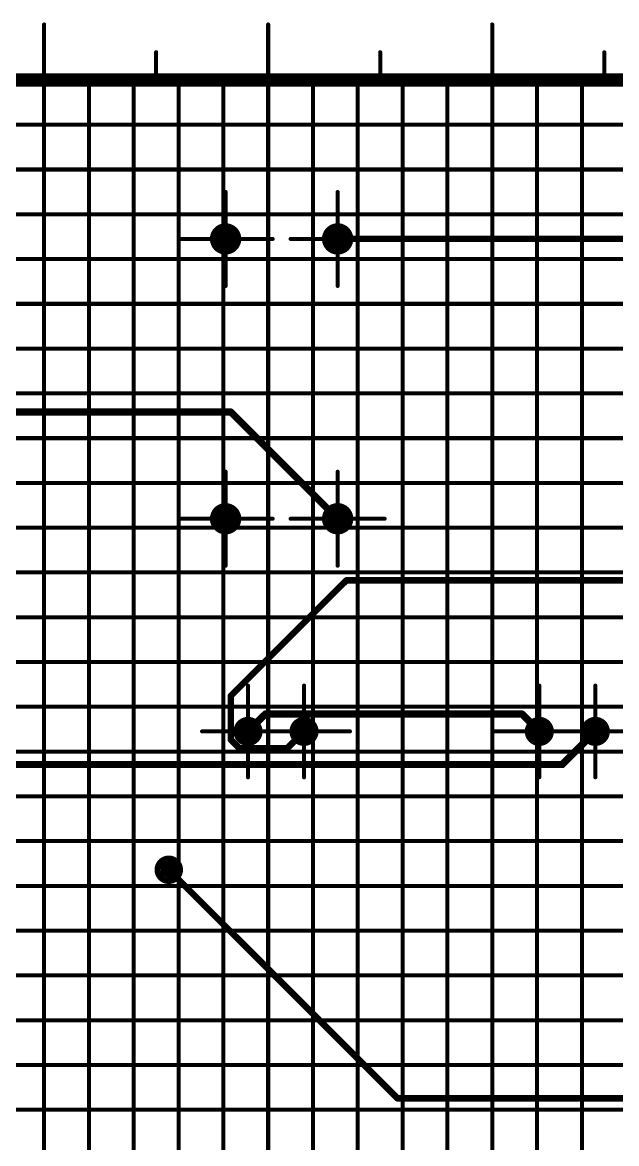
# Model space of a CAD drawing. Header units: millimetres. Extents: x 57 to 898, y 51 to 645.
# Drawn here: x 688.1 to 714.6, y 469.9 to 520 of the extents above; entities that cross this region are included whole.
import ezdxf

# ---------------------------------------------------------------- set-up
doc = ezdxf.new("R2010")
doc.units = ezdxf.units.MM
for name, color, linetype in [('Mechanical11', 56, 'Continuous'), ('Mechanical12', 56, 'Continuous'), ('Mechanical7', 56, 'Continuous'), ('Mechanical9', 56, 'Continuous')]:
    doc.layers.add(name, color=color, linetype=linetype)

msp = doc.modelspace()

# ---------------------------------------------------------------- linework, layer by layer
at = {"layer": 'Mechanical11', "color": 7}
for p, q in [((697.088, 510.4), (697.057, 510.323)), ((697.057, 510.323), (697.165, 510.323)), ((697.165, 510.432), (697.088, 510.4)), ((697.241, 510.4), (697.165, 510.432)), ((697.165, 510.432), (697.165, 510.323)), ((697.165, 510.323), (697.165, 510.432)), ((697.165, 510.323), (697.273, 510.323)), ((697.273, 510.323), (697.241, 510.4)), ((702.088, 510.4), (702.056, 510.323)), ((702.056, 510.323), (702.165, 510.323)), ((702.165, 510.432), (702.088, 510.4)), ((702.241, 510.4), (702.165, 510.432)), ((702.165, 510.432), (702.165, 510.323)), ((702.165, 510.323), (702.165, 510.432)), ((702.165, 510.323), (702.273, 510.323)), ((702.273, 510.323), (702.241, 510.4)), ((697.088, 497.9), (697.057, 497.823)), ((697.057, 497.823), (697.165, 497.823)), ((697.165, 497.932), (697.088, 497.9)), ((697.241, 497.9), (697.165, 497.932)), ((697.165, 497.932), (697.165, 497.823)), ((697.165, 497.823), (697.165, 497.932)), ((697.165, 497.823), (697.273, 497.823)), ((697.273, 497.823), (697.241, 497.9)), ((702.088, 497.9), (702.056, 497.823)), ((702.056, 497.823), (702.165, 497.823)), ((702.165, 497.932), (702.088, 497.9)), ((702.241, 497.9), (702.165, 497.932)), ((702.165, 497.932), (702.165, 497.823)), ((702.165, 497.823), (702.165, 497.932)), ((702.165, 497.823), (702.273, 497.823)), ((702.273, 497.823), (702.241, 497.9)), ((698.126, 488.362), (698.111, 488.323)), ((698.111, 488.323), (698.165, 488.323)), ((698.165, 488.377), (698.126, 488.362)), ((698.203, 488.362), (698.165, 488.377)), ((698.165, 488.377), (698.165, 488.323)), ((698.165, 488.323), (698.165, 488.377)), ((698.165, 488.323), (698.219, 488.323)), ((698.165, 488.323), (698.165, 488.269)), ((698.219, 488.323), (698.165, 488.323)), ((698.165, 488.269), (698.203, 488.285)), ((698.219, 488.323), (698.203, 488.362)), ((698.203, 488.285), (698.219, 488.323)), ((700.626, 488.362), (700.611, 488.323)), ((700.611, 488.323), (700.665, 488.323)), ((700.665, 488.377), (700.626, 488.362)), ((700.703, 488.362), (700.665, 488.377)), ((700.665, 488.377), (700.665, 488.323)), ((700.665, 488.323), (700.665, 488.377)), ((700.665, 488.323), (700.719, 488.323)), ((700.665, 488.323), (700.665, 488.269)), ((700.719, 488.323), (700.665, 488.323)), ((700.665, 488.269), (700.703, 488.285)), ((700.719, 488.323), (700.703, 488.362)), ((700.703, 488.285), (700.719, 488.323)), ((711.127, 488.362), (711.111, 488.323)), ((711.111, 488.323), (711.165, 488.323)), ((711.165, 488.377), (711.127, 488.362)), ((711.203, 488.362), (711.165, 488.377)), ((711.165, 488.377), (711.165, 488.323)), ((711.165, 488.323), (711.165, 488.377)), ((711.165, 488.323), (711.219, 488.323)), ((711.165, 488.323), (711.165, 488.269)), ((711.219, 488.323), (711.165, 488.323)), ((711.165, 488.269), (711.203, 488.285)), ((711.219, 488.323), (711.203, 488.362)), ((711.203, 488.285), (711.219, 488.323)), ((713.626, 488.362), (713.611, 488.323)), ((713.611, 488.323), (713.665, 488.323)), ((713.665, 488.377), (713.626, 488.362)), ((713.703, 488.362), (713.665, 488.377)), ((713.665, 488.377), (713.665, 488.323)), ((713.665, 488.323), (713.665, 488.377)), ((713.665, 488.323), (713.719, 488.323)), ((713.665, 488.323), (713.665, 488.269)), ((713.719, 488.323), (713.665, 488.323)), ((713.665, 488.269), (713.703, 488.285)), ((713.719, 488.323), (713.703, 488.362)), ((713.703, 488.285), (713.719, 488.323))]:
    msp.add_line(p, q, dxfattribs=at)
for points, const_width in [([(694.808, 482.143, 1), (694.452, 482.143, 1)], 0.356), ([(694.363, 482.143, 1), (694.541, 482.143, 1)], 0.178), ([(694.719, 482.143, 1), (694.896, 482.143, 1)], 0.178)]:
    msp.add_lwpolyline(points, format="xyb", close=True, dxfattribs=dict(at, const_width=const_width))
at = {"layer": 'Mechanical12', "color": 7}
for p, q in [((697.165, 510.323), (697.057, 510.323)), ((697.057, 510.323), (697.088, 510.247)), ((697.165, 510.215), (697.165, 510.323)), ((697.273, 510.323), (697.165, 510.323)), ((697.165, 510.323), (697.165, 510.215)), ((697.241, 510.247), (697.273, 510.323)), ((702.165, 510.323), (702.056, 510.323)), ((702.056, 510.323), (702.088, 510.247)), ((702.165, 510.215), (702.165, 510.323)), ((702.273, 510.323), (702.165, 510.323)), ((702.165, 510.323), (702.165, 510.215)), ((702.241, 510.247), (702.273, 510.323)), ((697.088, 510.247), (697.165, 510.215)), ((697.165, 510.215), (697.241, 510.247)), ((702.088, 510.247), (702.165, 510.215)), ((702.165, 510.215), (702.241, 510.247)), ((697.165, 497.823), (697.057, 497.823)), ((697.057, 497.823), (697.088, 497.747)), ((697.165, 497.715), (697.165, 497.823)), ((697.273, 497.823), (697.165, 497.823)), ((697.165, 497.823), (697.165, 497.715)), ((697.241, 497.747), (697.273, 497.823)), ((702.165, 497.823), (702.056, 497.823)), ((702.056, 497.823), (702.088, 497.747)), ((702.165, 497.715), (702.165, 497.823)), ((702.273, 497.823), (702.165, 497.823)), ((702.165, 497.823), (702.165, 497.715)), ((702.241, 497.747), (702.273, 497.823)), ((697.088, 497.747), (697.165, 497.715)), ((697.165, 497.715), (697.241, 497.747)), ((702.088, 497.747), (702.165, 497.715)), ((702.165, 497.715), (702.241, 497.747)), ((698.165, 488.323), (698.111, 488.323)), ((698.111, 488.323), (698.126, 488.285)), ((698.126, 488.285), (698.165, 488.269)), ((698.165, 488.269), (698.165, 488.323)), ((700.665, 488.323), (700.611, 488.323)), ((700.611, 488.323), (700.626, 488.285)), ((700.626, 488.285), (700.665, 488.269)), ((700.665, 488.269), (700.665, 488.323)), ((711.165, 488.323), (711.111, 488.323)), ((711.111, 488.323), (711.127, 488.285)), ((711.127, 488.285), (711.165, 488.269)), ((711.165, 488.269), (711.165, 488.323)), ((713.665, 488.323), (713.611, 488.323)), ((713.611, 488.323), (713.626, 488.285)), ((713.626, 488.285), (713.665, 488.269)), ((713.665, 488.269), (713.665, 488.323))]:
    msp.add_line(p, q, dxfattribs=at)
for points, const_width in [([(619.065, 517.423), (740.165, 517.423)], 0.6), ([(619.065, 517.423), (740.165, 517.423)], 0.6), ([(702.165, 510.323), (722.101, 510.323)], 0.29), ([(681.193, 502.59), (697.398, 502.59)], 0.323), ([(697.398, 502.59), (702.165, 497.823)], 0.323), ([(697.398, 489.915), (702.555, 495.071)], 0.29), ([(702.555, 495.071), (726.963, 495.071)], 0.29), ([(697.398, 487.959), (697.398, 489.915)], 0.29), ([(698.165, 488.323), (698.944, 489.102)], 0.323), ([(698.944, 489.102), (710.386, 489.102)], 0.323), ([(710.386, 489.102), (711.165, 488.323)], 0.323), ([(699.92, 487.578), (700.665, 488.323)], 0.29), ([(712.189, 486.848), (713.665, 488.323)], 0.323), ([(697.398, 487.959), (697.779, 487.578)], 0.29), ([(697.779, 487.578), (699.92, 487.578)], 0.29), ([(653.94, 486.848), (712.189, 486.848)], 0.323), ([(694.63, 482.143), (704.841, 471.932)], 0.29), ([(704.841, 471.932), (732.887, 471.932)], 0.29)]:
    msp.add_lwpolyline(points, dxfattribs=dict(at, const_width=const_width))
for points, const_width in [([(697.565, 510.323, 1), (696.765, 510.323, 1)], 0.6), ([(702.565, 510.323, 1), (701.765, 510.323, 1)], 0.6), ([(696.615, 510.323, 1), (696.915, 510.323, 1)], 0.3), ([(697.415, 510.323, 1), (697.715, 510.323, 1)], 0.3), ([(701.615, 510.323, 1), (701.915, 510.323, 1)], 0.3), ([(702.092, 510.323, 1), (702.237, 510.323, 1)], 0.145), ([(702.415, 510.323, 1), (702.715, 510.323, 1)], 0.3), ([(697.318, 502.59, 1), (697.479, 502.59, 1)], 0.161), ([(697.318, 502.59, 1), (697.479, 502.59, 1)], 0.161), ([(697.565, 497.823, 1), (696.765, 497.823, 1)], 0.6), ([(702.565, 497.823, 1), (701.765, 497.823, 1)], 0.6), ([(696.615, 497.823, 1), (696.915, 497.823, 1)], 0.3), ([(697.415, 497.823, 1), (697.715, 497.823, 1)], 0.3), ([(701.615, 497.823, 1), (701.915, 497.823, 1)], 0.3), ([(702.084, 497.823, 1), (702.245, 497.823, 1)], 0.161), ([(702.415, 497.823, 1), (702.715, 497.823, 1)], 0.3), ([(702.482, 495.071, 1), (702.627, 495.071, 1)], 0.145), ([(702.482, 495.071, 1), (702.627, 495.071, 1)], 0.145), ([(697.326, 489.915, 1), (697.471, 489.915, 1)], 0.145), ([(697.326, 489.915, 1), (697.471, 489.915, 1)], 0.145), ([(698.515, 488.323, 1), (697.815, 488.323, 1)], 0.6), ([(698.863, 489.102, 1), (699.025, 489.102, 1)], 0.161), ([(698.863, 489.102, 1), (699.025, 489.102, 1)], 0.161), ([(701.015, 488.323, 1), (700.315, 488.323, 1)], 0.6), ([(710.305, 489.102, 1), (710.467, 489.102, 1)], 0.161), ([(710.305, 489.102, 1), (710.467, 489.102, 1)], 0.161), ([(711.515, 488.323, 1), (710.815, 488.323, 1)], 0.6), ([(714.015, 488.323, 1), (713.315, 488.323, 1)], 0.6), ([(697.665, 488.323, 1), (697.965, 488.323, 1)], 0.3), ([(698.084, 488.323, 1), (698.245, 488.323, 1)], 0.161), ([(698.365, 488.323, 1), (698.665, 488.323, 1)], 0.3), ([(700.165, 488.323, 1), (700.465, 488.323, 1)], 0.3), ([(700.592, 488.323, 1), (700.737, 488.323, 1)], 0.145), ([(700.865, 488.323, 1), (701.165, 488.323, 1)], 0.3), ([(710.665, 488.323, 1), (710.965, 488.323, 1)], 0.3), ([(711.084, 488.323, 1), (711.246, 488.323, 1)], 0.161), ([(711.365, 488.323, 1), (711.665, 488.323, 1)], 0.3), ([(713.165, 488.323, 1), (713.465, 488.323, 1)], 0.3), ([(713.584, 488.323, 1), (713.745, 488.323, 1)], 0.161), ([(713.865, 488.323, 1), (714.165, 488.323, 1)], 0.3), ([(697.326, 487.959, 1), (697.471, 487.959, 1)], 0.145), ([(697.326, 487.959, 1), (697.471, 487.959, 1)], 0.145), ([(697.707, 487.578, 1), (697.852, 487.578, 1)], 0.145), ([(697.707, 487.578, 1), (697.852, 487.578, 1)], 0.145), ([(699.847, 487.578, 1), (699.992, 487.578, 1)], 0.145), ([(699.847, 487.578, 1), (699.992, 487.578, 1)], 0.145), ([(712.108, 486.848, 1), (712.27, 486.848, 1)], 0.161), ([(712.108, 486.848, 1), (712.27, 486.848, 1)], 0.161), ([(695.125, 482.143, 1), (694.134, 482.143, 1)], 0.279), ([(694.065, 482.143, 1), (694.204, 482.143, 1)], 0.14), ([(694.557, 482.143, 1), (694.702, 482.143, 1)], 0.145), ([(695.055, 482.143, 1), (695.195, 482.143, 1)], 0.14), ([(704.768, 471.932, 1), (704.913, 471.932, 1)], 0.145), ([(704.768, 471.932, 1), (704.913, 471.932, 1)], 0.145)]:
    msp.add_lwpolyline(points, format="xyb", close=True, dxfattribs=dict(at, const_width=const_width))
at = {"layer": 'Mechanical7', "color": 7, "const_width": 0.18}
for points in [[(697.165, 508.223), (697.165, 512.423)], [(702.165, 508.223), (702.165, 512.423)], [(695.065, 510.323), (699.265, 510.323)], [(700.065, 510.323), (704.265, 510.323)], [(697.165, 495.723), (697.165, 499.923)], [(702.165, 495.723), (702.165, 499.923)], [(695.065, 497.823), (699.265, 497.823)], [(700.065, 497.823), (704.265, 497.823)], [(698.165, 486.273), (698.165, 490.373)], [(700.665, 486.273), (700.665, 490.373)], [(711.165, 486.273), (711.165, 490.373)], [(713.665, 486.273), (713.665, 490.373)], [(696.115, 488.323), (700.215, 488.323)], [(698.615, 488.323), (702.715, 488.323)], [(709.115, 488.323), (713.215, 488.323)], [(711.615, 488.323), (715.715, 488.323)]]:
    msp.add_lwpolyline(points, dxfattribs=at)
at = {"layer": 'Mechanical7', "color": 7, "const_width": 0.09}
for points in [[(697.12, 512.423, 1), (697.21, 512.423, 1)], [(702.12, 512.423, 1), (702.21, 512.423, 1)], [(695.02, 510.323, 1), (695.11, 510.323, 1)], [(699.22, 510.323, 1), (699.31, 510.323, 1)], [(700.02, 510.323, 1), (700.11, 510.323, 1)], [(704.22, 510.323, 1), (704.31, 510.323, 1)], [(697.12, 508.223, 1), (697.21, 508.223, 1)], [(702.12, 508.223, 1), (702.21, 508.223, 1)], [(697.12, 499.923, 1), (697.21, 499.923, 1)], [(702.12, 499.923, 1), (702.21, 499.923, 1)], [(695.02, 497.823, 1), (695.11, 497.823, 1)], [(699.22, 497.823, 1), (699.31, 497.823, 1)], [(700.02, 497.823, 1), (700.11, 497.823, 1)], [(704.22, 497.823, 1), (704.31, 497.823, 1)], [(697.12, 495.723, 1), (697.21, 495.723, 1)], [(702.12, 495.723, 1), (702.21, 495.723, 1)], [(698.12, 490.373, 1), (698.21, 490.373, 1)], [(700.62, 490.373, 1), (700.71, 490.373, 1)], [(711.12, 490.373, 1), (711.21, 490.373, 1)], [(713.62, 490.373, 1), (713.71, 490.373, 1)], [(696.07, 488.323, 1), (696.16, 488.323, 1)], [(698.57, 488.323, 1), (698.66, 488.323, 1)], [(700.17, 488.323, 1), (700.26, 488.323, 1)], [(702.67, 488.323, 1), (702.76, 488.323, 1)], [(709.07, 488.323, 1), (709.16, 488.323, 1)], [(711.57, 488.323, 1), (711.66, 488.323, 1)], [(713.17, 488.323, 1), (713.26, 488.323, 1)], [(698.12, 486.273, 1), (698.21, 486.273, 1)], [(700.62, 486.273, 1), (700.71, 486.273, 1)], [(711.12, 486.273, 1), (711.21, 486.273, 1)], [(713.62, 486.273, 1), (713.71, 486.273, 1)]]:
    msp.add_lwpolyline(points, format="xyb", close=True, dxfattribs=at)
at = {"layer": 'Mechanical9', "color": 7, "const_width": 0.18}
for points in [[(689.065, 517.423), (689.065, 519.903)], [(699.065, 517.423), (699.065, 519.903)], [(709.065, 517.423), (709.065, 519.903)], [(689.065, 517.423), (689.065, 518.663)], [(694.065, 517.423), (694.065, 518.663)], [(699.065, 517.423), (699.065, 518.663)], [(704.065, 517.423), (704.065, 518.663)], [(709.065, 517.423), (709.065, 518.663)], [(714.065, 517.423), (714.065, 518.663)], [(619.065, 517.423), (740.165, 517.423)], [(689.065, 336.823), (689.065, 517.423)], [(691.065, 336.823), (691.065, 517.423)], [(693.065, 336.823), (693.065, 517.423)], [(695.065, 336.823), (695.065, 517.423)], [(697.065, 336.823), (697.065, 517.423)], [(699.065, 336.823), (699.065, 517.423)], [(701.065, 336.823), (701.065, 517.423)], [(703.065, 336.823), (703.065, 517.423)], [(705.065, 336.823), (705.065, 517.423)], [(707.065, 336.823), (707.065, 517.423)], [(709.065, 336.823), (709.065, 517.423)], [(711.065, 336.823), (711.065, 517.423)], [(713.065, 336.823), (713.065, 517.423)], [(619.065, 515.423), (740.165, 515.423)], [(619.065, 513.423), (740.165, 513.423)], [(619.065, 511.423), (740.165, 511.423)], [(619.065, 509.423), (740.165, 509.423)], [(619.065, 507.423), (740.165, 507.423)], [(619.065, 505.423), (740.165, 505.423)], [(619.065, 503.423), (740.165, 503.423)], [(619.065, 501.423), (740.165, 501.423)], [(619.065, 499.423), (740.165, 499.423)], [(619.065, 497.423), (740.165, 497.423)], [(619.065, 495.423), (740.165, 495.423)], [(619.065, 493.423), (740.165, 493.423)], [(619.065, 491.423), (740.165, 491.423)], [(619.065, 489.423), (740.165, 489.423)], [(619.065, 487.423), (740.165, 487.423)], [(619.065, 485.423), (740.165, 485.423)], [(619.065, 483.423), (740.165, 483.423)], [(619.065, 481.423), (740.165, 481.423)], [(619.065, 479.423), (740.165, 479.423)], [(619.065, 477.423), (740.165, 477.423)], [(619.065, 475.423), (740.165, 475.423)], [(619.065, 473.423), (740.165, 473.423)], [(619.065, 471.423), (740.165, 471.423)]]:
    msp.add_lwpolyline(points, dxfattribs=at)
at = {"layer": 'Mechanical9', "color": 7, "const_width": 0.09}
for points in [[(689.02, 519.903, 1), (689.11, 519.903, 1)], [(699.02, 519.903, 1), (699.11, 519.903, 1)], [(709.02, 519.903, 1), (709.11, 519.903, 1)], [(689.02, 518.663, 1), (689.11, 518.663, 1)], [(694.02, 518.663, 1), (694.11, 518.663, 1)], [(699.02, 518.663, 1), (699.11, 518.663, 1)], [(704.02, 518.663, 1), (704.11, 518.663, 1)], [(709.02, 518.663, 1), (709.11, 518.663, 1)], [(714.02, 518.663, 1), (714.11, 518.663, 1)], [(689.02, 517.423, 1), (689.11, 517.423, 1)], [(689.02, 517.423, 1), (689.11, 517.423, 1)], [(689.02, 517.423, 1), (689.11, 517.423, 1)], [(691.02, 517.423, 1), (691.11, 517.423, 1)], [(693.02, 517.423, 1), (693.11, 517.423, 1)], [(694.02, 517.423, 1), (694.11, 517.423, 1)], [(695.02, 517.423, 1), (695.11, 517.423, 1)], [(697.02, 517.423, 1), (697.11, 517.423, 1)], [(699.02, 517.423, 1), (699.11, 517.423, 1)], [(699.02, 517.423, 1), (699.11, 517.423, 1)], [(699.02, 517.423, 1), (699.11, 517.423, 1)], [(701.02, 517.423, 1), (701.11, 517.423, 1)], [(703.02, 517.423, 1), (703.11, 517.423, 1)], [(704.02, 517.423, 1), (704.11, 517.423, 1)], [(705.02, 517.423, 1), (705.11, 517.423, 1)], [(707.02, 517.423, 1), (707.11, 517.423, 1)], [(709.02, 517.423, 1), (709.11, 517.423, 1)], [(709.02, 517.423, 1), (709.11, 517.423, 1)], [(709.02, 517.423, 1), (709.11, 517.423, 1)], [(711.02, 517.423, 1), (711.11, 517.423, 1)], [(713.02, 517.423, 1), (713.11, 517.423, 1)], [(714.02, 517.423, 1), (714.11, 517.423, 1)]]:
    msp.add_lwpolyline(points, format="xyb", close=True, dxfattribs=at)

doc.saveas('drawing.dxf')
